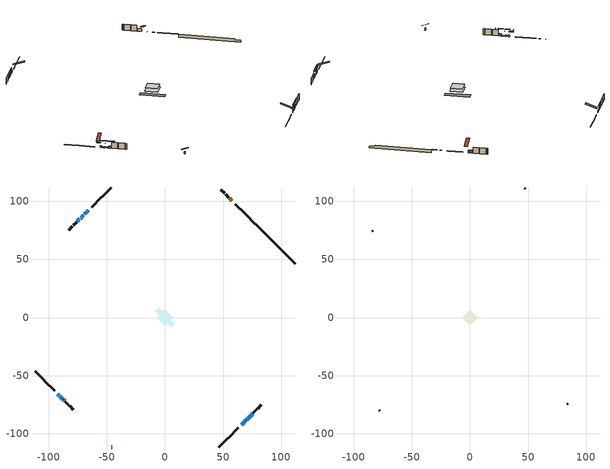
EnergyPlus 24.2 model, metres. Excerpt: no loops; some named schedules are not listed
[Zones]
conditioned space
 floor adiabatic (AdiabaticFloorConstruction): -7.29,0 0,7.29 7.29,0 0,-7.29 z3.15
 floor foundation (Slab1 construction): -8.45,5.35 -5.35,8.45 8.45,-5.35 5.35,-8.45 z-1.7
 wall outside (RimJoist1 construction): 46.34,-111.87 54.19,-104.01 / -111.87,-46.34 -104.01,-54.19 / -46.34,111.87 -54.19,104.01 / 77.42,80.79 69.56,88.65 z0.71:1.01
 wall outside (RimJoist2 construction): 54.85,-103.36 63.13,-95.08 / -103.36,-54.85 -95.08,-63.13 / -54.85,103.36 -63.13,95.08 / 68.91,89.3 60.63,97.58 z0.71:1.01
 wall outside (AdiabaticWallConstruction 1): 57.63,100.58 55.66,102.55 z0.71:2.74
 wall outside (AdiabaticWallConstruction): -66.12,92.09 -67.96,90.25 z0.71:1.75; -46.34,-111.87 -45.27,-111.87 z0.71:2.54; -68.61,89.59 -68.85,89.36 / -69.51,88.7 -69.69,88.52 z0.71:1.93; -70.35,87.86 -72.18,86.03 z0.71:2.35; -72.84,85.37 -73.52,84.69 z0.71:1.85; 66.12,-92.09 66.71,-91.5 z0.71:2.44; 67.36,-90.85 68.18,-90.03 / 72.58,-85.63 73.16,-85.04 / 73.82,-84.39 75.46,-82.75 z0.71:2.05; 68.84,-89.37 69.67,-88.54 z0.71:1.59; -92.09,-66.12 -91.26,-66.94 / -87.24,-70.97 -86.42,-71.79 z0.71:2.06; 70.32,-87.89 71.93,-86.28 / -90.61,-67.6 -89.35,-68.86 / -88.7,-69.51 -87.89,-70.31 z0.71:1.52; -74.18,84.03 -75.42,82.79 z0.71:1.77
 wall outside (Wall1 construction): 76.12,-82.09 79.06,-79.15 / -85.76,-72.45 -82.82,-75.39 / -76.08,82.13 -79.01,79.2 / 55,103.21 52.06,106.14 z0.71:5.59
 wall outside (Wall2 construction): 79.71,-78.5 82.99,-75.22 / -82.17,-76.04 -78.89,-79.32 / -79.67,78.54 -82.95,75.26 / 51.41,106.8 48.13,110.08 z0.71:5.59
 wall foundation (FoundationWall1 construction): 78.08,80.13,-1.7 78.08,80.13,0.71 108.49,49.72,0.71 108.49,49.72,-0.16 111.87,46.34,-0.16 111.87,46.34,-1.7
 window (WindowConstruction): -66.12,92.09 -67.96,90.25 z0.71:1.75
 window (WindowConstruction 11): -46.34,-111.87 -45.27,-111.87 z0.71:2.54
 window (WindowConstruction 12): -68.62,89.59 -68.85,89.36 z0.71:1.93
 window (WindowConstruction 13): -69.51,88.7 -69.69,88.52 z0.71:1.93
 window (WindowConstruction 5): -70.35,87.86 -72.18,86.03 z0.71:2.35
 window (WindowConstruction 6): -72.84,85.37 -73.52,84.69 z0.71:1.85
 window (WindowConstruction 7): 66.12,-92.09 66.7,-91.5 z0.71:2.44
 window (WindowConstruction 8): 67.36,-90.85 68.18,-90.03 z0.71:2.05
 window (WindowConstruction 9): 68.84,-89.37 69.66,-88.54 z0.71:1.58
 window (WindowConstruction 10): -92.09,-66.12 -91.27,-66.94 z0.71:2.05
 window (WindowConstruction 14): 70.32,-87.89 71.93,-86.28 z0.71:1.51
 window (WindowConstruction 15): -90.61,-67.6 -89.35,-68.86 z0.71:1.51
 window (WindowConstruction 16): -88.7,-69.51 -87.9,-70.31 z0.71:1.51
 window (WindowConstruction 1): -74.18,84.03 -75.42,82.79 z0.71:1.77
 window (WindowConstruction 2): 72.58,-85.63 73.16,-85.05 z0.71:2.05
 window (WindowConstruction 3): 73.82,-84.39 75.46,-82.75 z0.71:2.05
 window (WindowConstruction 4): -87.24,-70.97 -86.42,-71.79 z0.71:2.05
 door (Door): 57.63,100.58 55.66,102.55 z0.71:2.74
 ceiling adiabatic (AdiabaticFloorConstruction): 0,-7.29 7.29,0 0,7.29 -7.29,0 z3.15
attic - vented
 floor to conditioned space (Floor1 construction Reversed): -6.54,0 0,6.54 6.54,0 0,-6.54 z5.59
 wall outside (Wall3 construction): 83.65,-74.56 84.13,-74.08 / -78.23,-79.98 -77.76,-80.45 / -83.61,74.6 -84.08,74.13 / 47.47,110.74 47,111.21 z0.71:5.59
 roof outside (Roof1 construction): 65.47,-92.74,5.59 59.1,-86.37,8.59 57.42,-88.05,8.59 63.79,-94.42,5.59; -92.74,-65.47,5.59 -86.37,-59.1,8.59 -88.05,-57.42,8.59 -94.42,-63.79,5.59; -65.47,92.74,5.59 -59.1,86.37,8.59 -57.42,88.05,8.59 -63.79,94.42,5.59; 58.29,99.92,5.59 51.92,93.55,8.59 53.6,91.87,8.59 59.97,98.24,5.59
shading: -68.1,90.11 -65.98,92.23 -66.27,92.52 -68.39,90.4 z1.95; -42.64,-111.87 -48.97,-111.87 -48.97,-112.28 -42.64,-112.28 z5.17; -74.04,84.17 -68.49,89.72 -68.78,90.01 -74.33,84.46 z4.98; -75.38,82.83 -70.98,87.23 -71.27,87.52 -75.67,83.12 z4.48; 68.56,-89.64 64.26,-93.95 64.55,-94.24 68.86,-89.94 z5.07; 70.04,-88.17 65.5,-92.71 65.79,-93 70.33,-88.46 z4.68; 71.52,-86.68 66.98,-91.23 67.27,-91.52 71.82,-86.98 z4.22; -89.41,-68.8 -93.95,-64.26 -94.24,-64.55 -89.7,-69.1 z4.68; 75.5,-82.71 66.75,-91.46 67.04,-91.75 75.79,-83 z6.57; -85.78,-72.43 -94.18,-64.03 -94.47,-64.32 -86.07,-72.72 z6.57; -84.32,-73.88 -92.27,-65.94 -92.56,-66.23 -84.62,-74.18 z6.57; -75.56,82.65 -74.03,84.18 -74.32,84.47 -75.85,82.94 z1.97; 73.31,-84.9 72.44,-85.77 72.73,-86.06 73.6,-85.19 z2.25; 75.61,-82.6 73.68,-84.53 73.97,-84.82 75.9,-82.9 z2.26; -86.28,-71.93 -87.38,-70.83 -87.67,-71.12 -86.57,-72.22 z2.26
[Building]
Building 1: Terrain=Suburbs
[Site:Location]
Quebec Intl AP_QC: Latitude {deg}=46.8; Longitude {deg}=-71.38; Time Zone {hr}=-5; Elevation {m}=74; Keep Site Location Information=Yes
[Site:GroundTemperature:Shallow]
0.0108218, -2.24938, -2.43038, -1.3578, 2.94801, 7.23376, 10.9493, 13.303, 13.5029, 11.5886, 7.96783, 3.81355
[Site:WaterMainsTemperature]
Calculation Method=Schedule; Temperature Schedule=mains temperature schedule
[Material] Roughness=Rough; Thermal Absorptance=0.9
Name | Thickness {m} | Conductivity {W/m-K} | Density {kg/m3} | Specific Heat {J/kg-K} | Solar Absorptance | Visible Absorptance
asphalt or fiberglass shingles | 0.00635 | 0.162714 | 1121.4 | 1465.45 | 0.4 | 0.4
ceiling loosefill ins | 0.169333 | 0.0480833 | 16.02 | 1046.75 | 0.7 | 0.7
ceiling stud and cavity | 0.1397 | 0.130704 | 65.682 | 1177.47 | 0.7 | 0.7
concrete 4.0 in. | 0.1016 | 1.803125 | 2242.8 | 837.4 | 0.7 | 0.7
concrete 8.0 in. | 0.2032 | 1.803125 | 2242.8 | 837.4 | 0.7 | 0.7
door material | 0.04445 | 0.0451087 | 512.64 | 1214.23 | 0.7 | 0.7
exterior vertical ins | 0.0486707 | 0.029427 | 32.04 | 1214.23 | 0.7 | 0.7
floor covering | 0.0127 | 0.0433444 | 54.468 | 1339.84 | 0.6 | 0.6
floor rigid ins; wall rigid ins 1 | 0.512978 | 0.029427 | 32.04 | 1214.23 | 0.7 | 0.7
floor stud and cavity | 0.1397 | 1.75129 | 37.0049 | 1207.88 | 0.7 | 0.7
furniture material conditioned space 1 | 0.1524 | 0.115458 | 640.8 | 1214.23 | 0.6 | 0.6
gypsum board | 0.0127 | 0.160291 | 801 | 837.4 | 0.6 | 0.6
gypsum board 1 | 0.0127 | 0.160291 | 801 | 837.4 | 0.7 | 0.7
osb sheathing 0.5 in. | 0.0127 | 0.115458 | 512.64 | 1214.23 | 0.7 | 0.7
osb sheathing 0.75 in. | 0.01905 | 0.115458 | 512.64 | 1214.23 | 0.7 | 0.7
osb sheathing 2.0 in. | 0.0508 | 0.115458 | 512.64 | 1214.23 | 0.7 | 0.7
rim joist rigid ins; wall rigid ins | 0.051816 | 0.029427 | 32.04 | 1214.23 | 0.7 | 0.7
rim joist stud and cavity | 0.0508 | 0.0346513 | 125.044 | 1163.47 | 0.6 | 0.6
rim joist stud and cavity 1 | 0.0508 | 0.0344034 | 125.044 | 1163.47 | 0.6 | 0.6
wall stud and cavity | 0.1397 | 0.16529 | 139.0536 | 1170.24 | 0.7 | 0.7
wall stud and cavity 1 | 0.1397 | 0.162914 | 139.0536 | 1170.24 | 0.7 | 0.7
wall stud and cavity 2 | 0.0889 | 6.1454 | 50.32683 | 1063.81 | 0.6 | 0.6
wall stud and cavity 3 | 0.0889 | 0.380278 | 52.3479 | 1209.89 | 0.7 | 0.7
wall stud and cavity 4 | 0.0889 | 0.391764 | 83.0341 | 1211.67 | 0.7 | 0.7
wood siding | 0.0254 | 0.102417 | 544.68 | 1172.36 | 0.4 | 0.4
wood siding 1 | 0.00254 | 0.102417 | 544.68 | 1172.36 | 0.4 | 0.4
wood siding 2; wood siding 3; wood siding 4 | 0.0254 | 0.102417 | 544.68 | 1172.36 | 0.7 | 0.7
[WindowMaterial:SimpleGlazingSystem]
Name | U-Factor {W/m2-K} | Solar Heat Gain Coefficient
WindowMaterial | 2.96278 | 0.56
WindowMaterial 1 | 2.92814 | 0.61
WindowMaterial 10 | 3.128578 | 0.42
WindowMaterial 11 | 3.0082 | 0.52
WindowMaterial 12 | 2.97698 | 0.56
WindowMaterial 2 | 3.034891 | 0.46
WindowMaterial 3 | 2.93325 | 0.6
WindowMaterial 4 | 2.94518 | 0.59
WindowMaterial 5 | 2.95256 | 0.58
WindowMaterial 6 | 3.03376 | 0.47
WindowMaterial 7 | 2.95767 | 0.57
WindowMaterial 8 | 2.972433 | 0.62
WindowMaterial 9 | 2.99855 | 0.58
[Construction]
AdiabaticFloorConstruction: floor stud and cavity, floor rigid ins, osb sheathing 0.75 in., floor covering
AdiabaticWallConstruction: wood siding 3, wall rigid ins 1, wall stud and cavity 3, gypsum board
AdiabaticWallConstruction 1: wood siding 4, wall rigid ins 1, wall stud and cavity 3, gypsum board
Door: door material
Floor1 construction Reversed: gypsum board, ceiling stud and cavity, ceiling loosefill ins
FoundationWall1 construction: concrete 8.0 in., gypsum board 1
furniture construction conditioned space 1: furniture material conditioned space 1
PartitionWallConstruction: gypsum board, wall stud and cavity 4, gypsum board
RimJoist1 construction: wood siding 2, rim joist rigid ins, osb sheathing 2.0 in., rim joist stud and cavity
RimJoist2 construction: wood siding 2, rim joist rigid ins, osb sheathing 2.0 in., rim joist stud and cavity 1
Roof1 construction: asphalt or fiberglass shingles
Slab1 construction: concrete 4.0 in.
Wall1 construction: wood siding, wall rigid ins, osb sheathing 0.5 in., wall stud and cavity, gypsum board
Wall2 construction: wood siding, wall rigid ins, osb sheathing 0.5 in., wall stud and cavity 1, gypsum board
Wall3 construction: wood siding 1, wall stud and cavity 2
WindowConstruction: WindowMaterial
WindowConstruction 1: WindowMaterial 1
WindowConstruction 10; WindowConstruction 3; WindowConstruction 4; WindowConstruction 8: WindowMaterial 3
WindowConstruction 11: WindowMaterial 8
WindowConstruction 12: WindowMaterial 9
WindowConstruction 13: WindowMaterial 10
WindowConstruction 14; WindowConstruction 16: WindowMaterial 11
WindowConstruction 15: WindowMaterial 12
WindowConstruction 2: WindowMaterial 2
WindowConstruction 5: WindowMaterial 4
WindowConstruction 6: WindowMaterial 5
WindowConstruction 7: WindowMaterial 6
WindowConstruction 9: WindowMaterial 7
[Zone] Multiplier=1; Part of Total Floor Area=Yes
Name | Volume {m3}
attic - vented | 41.6895
conditioned space | 497.2
[Space]
Name | Zone | Volume {m3}
attic - vented 1 | attic - vented | 41.6895
conditioned space 1 | conditioned space | 497.2
[ZoneInfiltration:EffectiveLeakageArea]
infil attic - vented 1: Zone or Space=attic - vented 1; Schedule=Always On Discrete; Effective Air Leakage Area {cm2}=3158.03; Stack Coefficient=0.00054792; Wind Coefficient=1.58153e-05
[ZoneMixing]
whole house fan mix: Zone or Space=attic - vented; Schedule=Always On Continuous; Design Flow Rate Calculation Method=Flow/Zone; Design Flow Rate {m3/s}=0; Source Zone or Space=conditioned space
[SurfaceProperty:ExposedFoundationPerimeter]
Slab1: Exposed Perimeter Calculation Method=TotalExposedPerimeter; Total Exposed Perimeter {m}=47.794
[InternalMass] Zone or ZoneList=conditioned space; Space or SpaceList=conditioned space 1
Name | Construction | Surface Area {m2}
furniture mass conditioned space 1 | furniture construction conditioned space 1 | 76.7319
partition wall mass | PartitionWallConstruction | 191.83
[Lights]
interior lighting: Zone or ZoneList or Space or SpaceList=conditioned space 1; Schedule=interior lighting schedule; Design Level Calculation Method=LightingLevel; Lighting Level {W}=343.2; Return Air Fraction=0; Fraction Radiant=0.6; Fraction Visible=0.2; Fraction Replaceable=1
[People]
occupants: Zone or ZoneList or Space or SpaceList=conditioned space 1; Number of People Schedule=occupants schedule; Number of People Calculation Method=People; Number of People=3; Fraction Radiant=0.314171; Sensible Heat Fraction=0.56303; Activity Level Schedule=occupants activity schedule; Carbon Dioxide Generation Rate {m3/s-W}=0; Enable ASHRAE 55 Comfort Warnings=No; Mean Radiant Temperature Calculation Type=EnclosureAveraged
[ElectricEquipment] Zone or ZoneList or Space or SpaceList=conditioned space 1; Design Level Calculation Method=EquipmentLevel
Name | Schedule | Design Level {W} | Fraction Latent | Fraction Radiant | Fraction Lost
clothes dryer | clothes dryer schedule | 140.772 | 0.015 | 0.081 | 0.85
clothes washer | clothes washer schedule | 32.1985 | 0.03 | 0.162 | 0.7
cooking range | cooking range schedule | 215.147 | 0.08 | 0.432 | 0.2
dishwasher | dishwasher schedule | 66.8632 | 0.3 | 0.18 | 0.4
fridge | fridge schedule | 72.9452 | 0 | 0.6 | 0
mech vent bath fan 0 | mech vent bath fan 0 schedule | 50.2 | 0 | 0 | 1
mech vent bath fan 1 | mech vent bath fan 1 schedule | 50.2 | 0 | 0 | 1
mech vent house fan | mech vent house fan schedule | 19.9167 | 0 | 0 | 0.5
mech vent house fan cfis | mech vent house fan cfis schedule | 0 | 0 | 0 | 0
mech vent range fan 0 | mech vent range fan 0 schedule | 57 | 0 | 0 | 1
misc plug loads | misc plug loads schedule | 494.7 | 0.045 | 0.513 | 0.1
whole house fan | Always On Discrete | 0 | 0 | 0 | 1
[OtherEquipment] Zone or ZoneList or Space or SpaceList=conditioned space 1; Design Level Calculation Method=EquipmentLevel
Name | Fuel Type | Schedule | Design Level {W} | Fraction Latent | Fraction Radiant | Fraction Lost
clothes dryer 1 | Electricity | clothes dryer schedule | 0 | 0.015 | 0.081 | 0.85
cooking range 1 | Electricity | cooking range schedule | 0 | 0.08 | 0.432 | 0.2
general water use latent | None | general water use schedule | 62.594 | 1 | 0 | 0
general water use sensible | None | general water use schedule | -61.6891 | 0 | 0.6 | 0
mech vent house fan latent load | None | Always On Discrete | 0 | 1 | 0 | 0
mech vent house fan sensible load | None | Always On Discrete | 0 | 0 | 0 | 0
water heater energy adjustment1 | Electricity | Always On Discrete | 0.01 | 0 | 0 | 1
[ZoneInfiltration:DesignFlowRate] Zone or ZoneList or Space or SpaceList=conditioned space 1; Schedule=Always On Discrete; Design Flow Rate Calculation Method=Flow/Zone; Design Flow Rate {m3/s}=0
infil flow; natural vent flow; whole house fan flow
[Foundation:Kiva]
Foundation Kiva 1: Initial Indoor Air Temperature {C}=18; Wall Height Above Grade {m}=0.710001; Wall Depth Below Slab {m}=0.2032; Custom Block Material Name 1=exterior vertical ins; Custom Block Depth 1 {m}=2.40999; Custom Block X Position 1 {m}=0.2159; Custom Block Z Position 1 {m}=0
[Foundation:Kiva:Settings]
Soil Conductivity {W/m-K}=0.849921; Soil Density {kg/m3}=1842.3; Soil Specific Heat {J/kg-K}=418.7; Ground Solar Absorptivity=0.9; Ground Thermal Absorptivity=0.9; Ground Surface Roughness {m}=0.03; Far-Field Width {m}=40; Deep-Ground Boundary Condition=ZeroFlux; Deep-Ground Depth {m}=40; Minimum Cell Dimension {m}=0.2; Maximum Cell Growth Coefficient=3; Simulation Timestep=Timestep
[Exterior:Lights]
exterior lighting: Schedule=exterior lighting schedule; Design Level {W}=75.6
[Schedule:Constant]
Name | Hourly Value
Always On Continuous; mech vent house fan schedule; mech vent house fan cfis schedule; Always On Discrete | 1
occupants activity schedule | 117.228
fridge schedule | 0
[Schedule:Week:Daily]
interior lighting schedule Week Rule - Jan1-Jan27: interior lighting schedule day, interior lighting schedule day, interior lighting schedule day, interior lighting schedule day, interior lighting schedule day, interior lighting schedule day, interior lighting schedule day, interior lighting schedule default day, interior lighting schedule default day, interior lighting schedule default day, interior lighting schedule default day, interior lighting schedule default day
interior lighting schedule Week Rule - Jan28-Feb3: interior lighting schedule day, interior lighting schedule day, interior lighting schedule day, interior lighting schedule day, interior lighting schedule day 1, interior lighting schedule day 1, interior lighting schedule day 1, interior lighting schedule default day, interior lighting schedule default day, interior lighting schedule default day, interior lighting schedule default day, interior lighting schedule default day
interior lighting schedule Week Rule - Feb4-Feb24: interior lighting schedule day 1, interior lighting schedule day 1, interior lighting schedule day 1, interior lighting schedule day 1, interior lighting schedule day 1, interior lighting schedule day 1, interior lighting schedule day 1, interior lighting schedule default day, interior lighting schedule default day, interior lighting schedule default day, interior lighting schedule default day, interior lighting schedule default day
interior lighting schedule Week Rule - Feb25-Mar3: interior lighting schedule day 1, interior lighting schedule day 1, interior lighting schedule day 1, interior lighting schedule day 1, interior lighting schedule day 2, interior lighting schedule day 2, interior lighting schedule day 2, interior lighting schedule default day, interior lighting schedule default day, interior lighting schedule default day, interior lighting schedule default day, interior lighting schedule default day
interior lighting schedule Week Rule - Mar4-Mar31: interior lighting schedule day 2, interior lighting schedule day 2, interior lighting schedule day 2, interior lighting schedule day 2, interior lighting schedule day 2, interior lighting schedule day 2, interior lighting schedule day 2, interior lighting schedule default day, interior lighting schedule default day, interior lighting schedule default day, interior lighting schedule default day, interior lighting schedule default day
interior lighting schedule Week Rule - Apr1-Apr28: interior lighting schedule day 3, interior lighting schedule day 3, interior lighting schedule day 3, interior lighting schedule day 3, interior lighting schedule day 3, interior lighting schedule day 3, interior lighting schedule day 3, interior lighting schedule default day, interior lighting schedule default day, interior lighting schedule default day, interior lighting schedule default day, interior lighting schedule default day
interior lighting schedule Week Rule - Apr29-May5: interior lighting schedule day 3, interior lighting schedule day 3, interior lighting schedule day 4, interior lighting schedule day 4, interior lighting schedule day 4, interior lighting schedule day 4, interior lighting schedule day 4, interior lighting schedule default day, interior lighting schedule default day, interior lighting schedule default day, interior lighting schedule default day, interior lighting schedule default day
interior lighting schedule Week Rule - May6-May26: interior lighting schedule day 4, interior lighting schedule day 4, interior lighting schedule day 4, interior lighting schedule day 4, interior lighting schedule day 4, interior lighting schedule day 4, interior lighting schedule day 4, interior lighting schedule default day, interior lighting schedule default day, interior lighting schedule default day, interior lighting schedule default day, interior lighting schedule default day
interior lighting schedule Week Rule - May27-Jun2: interior lighting schedule day 4, interior lighting schedule day 4, interior lighting schedule day 4, interior lighting schedule day 4, interior lighting schedule day 4, interior lighting schedule day 5, interior lighting schedule day 5, interior lighting schedule default day, interior lighting schedule default day, interior lighting schedule default day, interior lighting schedule default day, interior lighting schedule default day
interior lighting schedule Week Rule - Jun3-Jun30: interior lighting schedule day 5, interior lighting schedule day 5, interior lighting schedule day 5, interior lighting schedule day 5, interior lighting schedule day 5, interior lighting schedule day 5, interior lighting schedule day 5, interior lighting schedule default day, interior lighting schedule default day, interior lighting schedule default day, interior lighting schedule default day, interior lighting schedule default day
interior lighting schedule Week Rule - Jul1-Jul28: interior lighting schedule day 6, interior lighting schedule day 6, interior lighting schedule day 6, interior lighting schedule day 6, interior lighting schedule day 6, interior lighting schedule day 6, interior lighting schedule day 6, interior lighting schedule default day, interior lighting schedule default day, interior lighting schedule default day, interior lighting schedule default day, interior lighting schedule default day
interior lighting schedule Week Rule - Jul29-Aug4: interior lighting schedule day 6, interior lighting schedule day 6, interior lighting schedule day 6, interior lighting schedule day 7, interior lighting schedule day 7, interior lighting schedule day 7, interior lighting schedule day 7, interior lighting schedule default day, interior lighting schedule default day, interior lighting schedule default day, interior lighting schedule default day, interior lighting schedule default day
interior lighting schedule Week Rule - Aug5-Aug25: interior lighting schedule day 7, interior lighting schedule day 7, interior lighting schedule day 7, interior lighting schedule day 7, interior lighting schedule day 7, interior lighting schedule day 7, interior lighting schedule day 7, interior lighting schedule default day, interior lighting schedule default day, interior lighting schedule default day, interior lighting schedule default day, interior lighting schedule default day
interior lighting schedule Week Rule - Aug26-Sep1: interior lighting schedule day 7, interior lighting schedule day 7, interior lighting schedule day 7, interior lighting schedule day 7, interior lighting schedule day 7, interior lighting schedule day 7, interior lighting schedule day 8, interior lighting schedule default day, interior lighting schedule default day, interior lighting schedule default day, interior lighting schedule default day, interior lighting schedule default day
interior lighting schedule Week Rule - Sep2-Sep29: interior lighting schedule day 8, interior lighting schedule day 8, interior lighting schedule day 8, interior lighting schedule day 8, interior lighting schedule day 8, interior lighting schedule day 8, interior lighting schedule day 8, interior lighting schedule default day, interior lighting schedule default day, interior lighting schedule default day, interior lighting schedule default day, interior lighting schedule default day
interior lighting schedule Week Rule - Sep30-Oct6: interior lighting schedule day 8, interior lighting schedule day 9, interior lighting schedule day 9, interior lighting schedule day 9, interior lighting schedule day 9, interior lighting schedule day 9, interior lighting schedule day 9, interior lighting schedule default day, interior lighting schedule default day, interior lighting schedule default day, interior lighting schedule default day, interior lighting schedule default day
interior lighting schedule Week Rule - Oct7-Oct27: interior lighting schedule day 9, interior lighting schedule day 9, interior lighting schedule day 9, interior lighting schedule day 9, interior lighting schedule day 9, interior lighting schedule day 9, interior lighting schedule day 9, interior lighting schedule default day, interior lighting schedule default day, interior lighting schedule default day, interior lighting schedule default day, interior lighting schedule default day
interior lighting schedule Week Rule - Oct28-Nov3: interior lighting schedule day 9, interior lighting schedule day 9, interior lighting schedule day 9, interior lighting schedule day 9, interior lighting schedule day 10, interior lighting schedule day 10, interior lighting schedule day 10, interior lighting schedule default day, interior lighting schedule default day, interior lighting schedule default day, interior lighting schedule default day, interior lighting schedule default day
interior lighting schedule Week Rule - Nov4-Nov24: interior lighting schedule day 10, interior lighting schedule day 10, interior lighting schedule day 10, interior lighting schedule day 10, interior lighting schedule day 10, interior lighting schedule day 10, interior lighting schedule day 10, interior lighting schedule default day, interior lighting schedule default day, interior lighting schedule default day, interior lighting schedule default day, interior lighting schedule default day
interior lighting schedule Week Rule - Nov25-Dec1: interior lighting schedule day 10, interior lighting schedule day 10, interior lighting schedule day 10, interior lighting schedule day 10, interior lighting schedule day 10, interior lighting schedule day 10, interior lighting schedule day 11, interior lighting schedule default day, interior lighting schedule default day, interior lighting schedule default day, interior lighting schedule default day, interior lighting schedule default day
interior lighting schedule Week Rule - Dec2-Dec31: interior lighting schedule day 11, interior lighting schedule day 11, interior lighting schedule day 11, interior lighting schedule day 11, interior lighting schedule day 11, interior lighting schedule day 11, interior lighting schedule day 11, interior lighting schedule default day, interior lighting schedule default day, interior lighting schedule default day, interior lighting schedule default day, interior lighting schedule default day
occupants schedule Week Rule - Jan1-Dec31: occupants schedule day, occupants schedule day, occupants schedule day, occupants schedule day, occupants schedule day, occupants schedule day, occupants schedule day, occupants schedule default day, occupants schedule default day, occupants schedule default day, occupants schedule default day, occupants schedule default day
clothes dryer schedule Week Rule - Jan1-Dec31: clothes dryer schedule day, clothes dryer schedule day, clothes dryer schedule day, clothes dryer schedule day, clothes dryer schedule day, clothes dryer schedule day, clothes dryer schedule day, clothes dryer schedule default day, clothes dryer schedule default day, clothes dryer schedule default day, clothes dryer schedule default day, clothes dryer schedule default day
clothes washer schedule Week Rule - Jan1-Dec31: clothes washer schedule day, clothes washer schedule day, clothes washer schedule day, clothes washer schedule day, clothes washer schedule day, clothes washer schedule day, clothes washer schedule day, clothes washer schedule default day, clothes washer schedule default day, clothes washer schedule default day, clothes washer schedule default day, clothes washer schedule default day
cooking range schedule Week Rule - Jan1-Dec31: cooking range schedule day, cooking range schedule day, cooking range schedule day, cooking range schedule day, cooking range schedule day, cooking range schedule day, cooking range schedule day, cooking range schedule default day, cooking range schedule default day, cooking range schedule default day, cooking range schedule default day, cooking range schedule default day
dishwasher schedule Week Rule - Jan1-Dec31: dishwasher schedule day, dishwasher schedule day, dishwasher schedule day, dishwasher schedule day, dishwasher schedule day, dishwasher schedule day, dishwasher schedule day, dishwasher schedule default day, dishwasher schedule default day, dishwasher schedule default day, dishwasher schedule default day, dishwasher schedule default day
mech vent bath fan 0 schedule Week Rule - Jan1-Dec31: mech vent bath fan 0 schedule day, mech vent bath fan 0 schedule day, mech vent bath fan 0 schedule day, mech vent bath fan 0 schedule day, mech vent bath fan 0 schedule day, mech vent bath fan 0 schedule day, mech vent bath fan 0 schedule day, mech vent bath fan 0 schedule default day, mech vent bath fan 0 schedule default day, mech vent bath fan 0 schedule default day, mech vent bath fan 0 schedule default day, mech vent bath fan 0 schedule default day
mech vent bath fan 1 schedule Week Rule - Jan1-Dec31: mech vent bath fan 1 schedule day, mech vent bath fan 1 schedule day, mech vent bath fan 1 schedule day, mech vent bath fan 1 schedule day, mech vent bath fan 1 schedule day, mech vent bath fan 1 schedule day, mech vent bath fan 1 schedule day, mech vent bath fan 1 schedule default day, mech vent bath fan 1 schedule default day, mech vent bath fan 1 schedule default day, mech vent bath fan 1 schedule default day, mech vent bath fan 1 schedule default day
mech vent range fan 0 schedule Week Rule - Jan1-Dec31: mech vent range fan 0 schedule day, mech vent range fan 0 schedule day, mech vent range fan 0 schedule day, mech vent range fan 0 schedule day, mech vent range fan 0 schedule day, mech vent range fan 0 schedule day, mech vent range fan 0 schedule day, mech vent range fan 0 schedule default day, mech vent range fan 0 schedule default day, mech vent range fan 0 schedule default day, mech vent range fan 0 schedule default day, mech vent range fan 0 schedule default day
misc plug loads schedule Week Rule - Jan1-Dec31: misc plug loads schedule day, misc plug loads schedule day, misc plug loads schedule day, misc plug loads schedule day, misc plug loads schedule day, misc plug loads schedule day, misc plug loads schedule day, misc plug loads schedule default day, misc plug loads schedule default day, misc plug loads schedule default day, misc plug loads schedule default day, misc plug loads schedule default day
general water use schedule Week Rule - Jan1-Dec31: general water use schedule day, general water use schedule day, general water use schedule day, general water use schedule day, general water use schedule day, general water use schedule day, general water use schedule day, general water use schedule default day, general water use schedule default day, general water use schedule default day, general water use schedule default day, general water use schedule default day
exterior lighting schedule Week Rule - Jan1-Jan27: exterior lighting schedule day, exterior lighting schedule day, exterior lighting schedule day, exterior lighting schedule day, exterior lighting schedule day, exterior lighting schedule day, exterior lighting schedule day, exterior lighting schedule default day, exterior lighting schedule default day, exterior lighting schedule default day, exterior lighting schedule default day, exterior lighting schedule default day
exterior lighting schedule Week Rule - Jan28-Feb3: exterior lighting schedule day, exterior lighting schedule day, exterior lighting schedule day, exterior lighting schedule day, exterior lighting schedule day 1, exterior lighting schedule day 1, exterior lighting schedule day 1, exterior lighting schedule default day, exterior lighting schedule default day, exterior lighting schedule default day, exterior lighting schedule default day, exterior lighting schedule default day
exterior lighting schedule Week Rule - Feb4-Feb24: exterior lighting schedule day 1, exterior lighting schedule day 1, exterior lighting schedule day 1, exterior lighting schedule day 1, exterior lighting schedule day 1, exterior lighting schedule day 1, exterior lighting schedule day 1, exterior lighting schedule default day, exterior lighting schedule default day, exterior lighting schedule default day, exterior lighting schedule default day, exterior lighting schedule default day
exterior lighting schedule Week Rule - Feb25-Mar3: exterior lighting schedule day 1, exterior lighting schedule day 1, exterior lighting schedule day 1, exterior lighting schedule day 1, exterior lighting schedule day 2, exterior lighting schedule day 2, exterior lighting schedule day 2, exterior lighting schedule default day, exterior lighting schedule default day, exterior lighting schedule default day, exterior lighting schedule default day, exterior lighting schedule default day
exterior lighting schedule Week Rule - Mar4-Mar31: exterior lighting schedule day 2, exterior lighting schedule day 2, exterior lighting schedule day 2, exterior lighting schedule day 2, exterior lighting schedule day 2, exterior lighting schedule day 2, exterior lighting schedule day 2, exterior lighting schedule default day, exterior lighting schedule default day, exterior lighting schedule default day, exterior lighting schedule default day, exterior lighting schedule default day
exterior lighting schedule Week Rule - Apr1-Apr28: exterior lighting schedule day 3, exterior lighting schedule day 3, exterior lighting schedule day 3, exterior lighting schedule day 3, exterior lighting schedule day 3, exterior lighting schedule day 3, exterior lighting schedule day 3, exterior lighting schedule default day, exterior lighting schedule default day, exterior lighting schedule default day, exterior lighting schedule default day, exterior lighting schedule default day
exterior lighting schedule Week Rule - Apr29-May5: exterior lighting schedule day 3, exterior lighting schedule day 3, exterior lighting schedule day 4, exterior lighting schedule day 4, exterior lighting schedule day 4, exterior lighting schedule day 4, exterior lighting schedule day 4, exterior lighting schedule default day, exterior lighting schedule default day, exterior lighting schedule default day, exterior lighting schedule default day, exterior lighting schedule default day
exterior lighting schedule Week Rule - May6-May26: exterior lighting schedule day 4, exterior lighting schedule day 4, exterior lighting schedule day 4, exterior lighting schedule day 4, exterior lighting schedule day 4, exterior lighting schedule day 4, exterior lighting schedule day 4, exterior lighting schedule default day, exterior lighting schedule default day, exterior lighting schedule default day, exterior lighting schedule default day, exterior lighting schedule default day
exterior lighting schedule Week Rule - May27-Jun2: exterior lighting schedule day 4, exterior lighting schedule day 4, exterior lighting schedule day 4, exterior lighting schedule day 4, exterior lighting schedule day 4, exterior lighting schedule day 5, exterior lighting schedule day 5, exterior lighting schedule default day, exterior lighting schedule default day, exterior lighting schedule default day, exterior lighting schedule default day, exterior lighting schedule default day
exterior lighting schedule Week Rule - Jun3-Jun30: exterior lighting schedule day 5, exterior lighting schedule day 5, exterior lighting schedule day 5, exterior lighting schedule day 5, exterior lighting schedule day 5, exterior lighting schedule day 5, exterior lighting schedule day 5, exterior lighting schedule default day, exterior lighting schedule default day, exterior lighting schedule default day, exterior lighting schedule default day, exterior lighting schedule default day
exterior lighting schedule Week Rule - Jul1-Jul28: exterior lighting schedule day 6, exterior lighting schedule day 6, exterior lighting schedule day 6, exterior lighting schedule day 6, exterior lighting schedule day 6, exterior lighting schedule day 6, exterior lighting schedule day 6, exterior lighting schedule default day, exterior lighting schedule default day, exterior lighting schedule default day, exterior lighting schedule default day, exterior lighting schedule default day
exterior lighting schedule Week Rule - Jul29-Aug4: exterior lighting schedule day 6, exterior lighting schedule day 6, exterior lighting schedule day 6, exterior lighting schedule day 7, exterior lighting schedule day 7, exterior lighting schedule day 7, exterior lighting schedule day 7, exterior lighting schedule default day, exterior lighting schedule default day, exterior lighting schedule default day, exterior lighting schedule default day, exterior lighting schedule default day
exterior lighting schedule Week Rule - Aug5-Aug25: exterior lighting schedule day 7, exterior lighting schedule day 7, exterior lighting schedule day 7, exterior lighting schedule day 7, exterior lighting schedule day 7, exterior lighting schedule day 7, exterior lighting schedule day 7, exterior lighting schedule default day, exterior lighting schedule default day, exterior lighting schedule default day, exterior lighting schedule default day, exterior lighting schedule default day
[Schedule:Year]
interior lighting schedule: interior lighting schedule Week Rule - Jan1-Jan27, 1, 1, 1, 27, interior lighting schedule Week Rule - Jan28-Feb3, 1, 28, 2, 3, interior lighting schedule Week Rule - Feb4-Feb24, 2, 4, 2, 24, interior lighting schedule Week Rule - Feb25-Mar3, 2, 25, 3, 3, interior lighting schedule Week Rule - Mar4-Mar31, 3, 4, 3, 31, interior lighting schedule Week Rule - Apr1-Apr28, 4, 1, 4, 28, interior lighting schedule Week Rule - Apr29-May5, 4, 29, 5, 5, interior lighting schedule Week Rule - May6-May26, 5, 6, 5, 26, interior lighting schedule Week Rule - May27-Jun2, 5, 27, 6, 2, interior lighting schedule Week Rule - Jun3-Jun30, 6, 3, 6, 30, interior lighting schedule Week Rule - Jul1-Jul28, 7, 1, 7, 28, interior lighting schedule Week Rule - Jul29-Aug4, 7, 29, 8, 4, interior lighting schedule Week Rule - Aug5-Aug25, 8, 5, 8, 25, interior lighting schedule Week Rule - Aug26-Sep1, 8, 26, 9, 1, interior lighting schedule Week Rule - Sep2-Sep29, 9, 2, 9, 29, interior lighting schedule Week Rule - Sep30-Oct6, 9, 30, 10, 6, interior lighting schedule Week Rule - Oct7-Oct27, 10, 7, 10, 27, interior lighting schedule Week Rule - Oct28-Nov3, 10, 28, 11, 3, interior lighting schedule Week Rule - Nov4-Nov24, 11, 4, 11, 24, interior lighting schedule Week Rule - Nov25-Dec1, 11, 25, 12, 1, interior lighting schedule Week Rule - Dec2-Dec31, 12, 2, 12, 31
occupants schedule: occupants schedule Week Rule - Jan1-Dec31, 1, 1, 12, 31
clothes dryer schedule: clothes dryer schedule Week Rule - Jan1-Dec31, 1, 1, 12, 31
clothes washer schedule: clothes washer schedule Week Rule - Jan1-Dec31, 1, 1, 12, 31
cooking range schedule: cooking range schedule Week Rule - Jan1-Dec31, 1, 1, 12, 31
dishwasher schedule: dishwasher schedule Week Rule - Jan1-Dec31, 1, 1, 12, 31
mech vent bath fan 0 schedule: mech vent bath fan 0 schedule Week Rule - Jan1-Dec31, 1, 1, 12, 31
mech vent bath fan 1 schedule: mech vent bath fan 1 schedule Week Rule - Jan1-Dec31, 1, 1, 12, 31
mech vent range fan 0 schedule: mech vent range fan 0 schedule Week Rule - Jan1-Dec31, 1, 1, 12, 31
misc plug loads schedule: misc plug loads schedule Week Rule - Jan1-Dec31, 1, 1, 12, 31
general water use schedule: general water use schedule Week Rule - Jan1-Dec31, 1, 1, 12, 31
exterior lighting schedule: exterior lighting schedule Week Rule - Jan1-Jan27, 1, 1, 1, 27, exterior lighting schedule Week Rule - Jan28-Feb3, 1, 28, 2, 3, exterior lighting schedule Week Rule - Feb4-Feb24, 2, 4, 2, 24, exterior lighting schedule Week Rule - Feb25-Mar3, 2, 25, 3, 3, exterior lighting schedule Week Rule - Mar4-Mar31, 3, 4, 3, 31, exterior lighting schedule Week Rule - Apr1-Apr28, 4, 1, 4, 28, exterior lighting schedule Week Rule - Apr29-May5, 4, 29, 5, 5, exterior lighting schedule Week Rule - May6-May26, 5, 6, 5, 26, exterior lighting schedule Week Rule - May27-Jun2, 5, 27, 6, 2, exterior lighting schedule Week Rule - Jun3-Jun30, 6, 3, 6, 30, exterior lighting schedule Week Rule - Jul1-Jul28, 7, 1, 7, 28, exterior lighting schedule Week Rule - Jul29-Aug4, 7, 29, 8, 4, exterior lighting schedule Week Rule - Aug5-Aug25, 8, 5, 8, 25, exterior lighting schedule Week Rule - Aug26-Sep1, 8, 26, 9, 1, exterior lighting schedule Week Rule - Sep2-Sep29, 9, 2, 9, 29, exterior lighting schedule Week Rule - Sep30-Oct6, 9, 30, 10, 6, exterior lighting schedule Week Rule - Oct7-Oct27, 10, 7, 10, 27, exterior lighting schedule Week Rule - Oct28-Nov3, 10, 28, 11, 3, exterior lighting schedule Week Rule - Nov4-Nov24, 11, 4, 11, 24, exterior lighting schedule Week Rule - Nov25-Dec1, 11, 25, 12, 1, exterior lighting schedule Week Rule - Dec2-Dec31, 12, 2, 12, 31
[Schedule:Compact]
mains temperature schedule: Through: 01/01, For: AllDays, Until: 24:00, 5.175, Through: 01/02, For: AllDays, Until: 24:00, 5.10167, Through: 01/03, For: AllDays, Until: 24:00, 5.02889, Through: 01/04, For: AllDays, Until: 24:00, 4.95778, Through: 01/05, For: AllDays, Until: 24:00, 4.88778, Through: 01/06, For: AllDays, Until: 24:00, 4.81833, Through: 01/07, For: AllDays, Until: 24:00, 4.75056, Through: 01/08, For: AllDays, Until: 24:00, 4.68389, Through: 01/09, For: AllDays, Until: 24:00, 4.61833, Through: 01/10, For: AllDays, Until: 24:00, 4.55389, Through: 01/11, For: AllDays, Until: 24:00, 4.49056, Through: 01/12, For: AllDays, Until: 24:00, 4.42889, Through: 01/13, For: AllDays, Until: 24:00, 4.36778, Through: 01/14, For: AllDays, Until: 24:00, 4.30889, Through: 01/15, For: AllDays, Until: 24:00, 4.25056, Through: 01/16, For: AllDays, Until: 24:00, 4.19389, Through: 01/17, For: AllDays, Until: 24:00, 4.13833, Through: 01/18, For: AllDays, Until: 24:00, 4.08444, Through: 01/19, For: AllDays, Until: 24:00, 4.03167, Through: 01/20, For: AllDays, Until: 24:00, 3.98056, Through: 01/21, For: AllDays, Until: 24:00, 3.93056, Through: 01/22, For: AllDays, Until: 24:00, 3.88222, Through: 01/23, For: AllDays, Until: 24:00, 3.835, Through: 01/24, For: AllDays, Until: 24:00, 3.78944, Through: 01/25, For: AllDays, Until: 24:00, 3.74556, Through: 01/26, For: AllDays, Until: 24:00, 3.70278, Through: 01/27, For: AllDays, Until: 24:00, 3.66167, Through: 01/28, For: AllDays, Until: 24:00, 3.62167, Through: 01/29, For: AllDays, Until: 24:00, 3.58389, Through: 01/30, For: AllDays, Until: 24:00, 3.54722, Through: 01/31, For: AllDays, Until: 24:00, 3.51167, Through: 02/01, For: AllDays, Until: 24:00, 3.47833, Through: 02/02, For: AllDays, Until: 24:00, 3.44611, Through: 02/03, For: AllDays, Until: 24:00, 3.41556, Through: 02/04, For: AllDays, Until: 24:00, 3.38667, Through: 02/05, For: AllDays, Until: 24:00, 3.35944, Through: 02/06, For: AllDays, Until: 24:00, 3.33389, Through: 02/07, For: AllDays, Until: 24:00, 3.30944, Through: 02/08, For: AllDays, Until: 24:00, 3.28667, Through: 02/09, For: AllDays, Until: 24:00, 3.26611, Through: 02/10, For: AllDays, Until: 24:00, 3.24667, Through: 02/11, For: AllDays, Until: 24:00, 3.22889, Through: 02/12, For: AllDays, Until: 24:00, 3.21278, Through: 02/13, For: AllDays, Until: 24:00, 3.19833, Through: 02/14, For: AllDays, Until: 24:00, 3.18556, Through: 02/15, For: AllDays, Until: 24:00, 3.17389, Through: 02/16, For: AllDays, Until: 24:00, 3.16444, Through: 02/17, For: AllDays, Until: 24:00, 3.15667, Through: 02/18, For: AllDays, Until: 24:00, 3.15056, Through: 02/19, For: AllDays, Until: 24:00, 3.14556, Through: 02/20, For: AllDays, Until: 24:00, 3.14278, Through: 02/21, For: AllDays, Until: 24:00, 3.14111, Through: 02/22, For: AllDays, Until: 24:00, 3.14167, Through: 02/23, For: AllDays, Until: 24:00, 3.14333, Through: 02/24, For: AllDays, Until: 24:00, 3.14722, Through: 02/25, For: AllDays, Until: 24:00, 3.15222, Through: 02/26, For: AllDays, Until: 24:00, 3.15944, Through: 02/27, For: AllDays, Until: 24:00, 3.16778, Through: 02/28, For: AllDays, Until: 24:00, 3.17778, Through: 03/01, For: AllDays, Until: 24:00, 3.18944, Through: 03/02, For: AllDays, Until: 24:00, 3.20333, Through: 03/03, For: AllDays, Until: 24:00, 3.21833, Through: 03/04, For: AllDays, Until: 24:00, 3.235, Through: 03/05, For: AllDays, Until: 24:00, 3.25333, Through: 03/06, For: AllDays, Until: 24:00, 3.27333, Through: 03/07, For: AllDays, Until: 24:00, 3.29444, Through: 03/08, For: AllDays, Until: 24:00, 3.31778, Through: 03/09, For: AllDays, Until: 24:00, 3.34222, Through: 03/10, For: AllDays, Until: 24:00, 3.36889, Through: 03/11, For: AllDays, Until: 24:00, 3.39667, Through: 03/12, For: AllDays, Until: 24:00, 3.42611, Through: 03/13, For: AllDays, Until: 24:00, 3.45722, Through: 03/14, For: AllDays, Until: 24:00, 3.49, Through: 03/15, For: AllDays, Until: 24:00, 3.52389, Through: 03/16, For: AllDays, Until: 24:00, 3.55944, Through: 03/17, For: AllDays, Until: 24:00, 3.59667, Through: 03/18, For: AllDays, Until: 24:00, 3.63556, Through: 03/19, For: AllDays, Until: 24:00, 3.67556, Through: 03/20, For: AllDays, Until: 24:00, 3.71722, Through: 03/21, For: AllDays, Until: 24:00, 3.76056, Through: 03/22, For: AllDays, Until: 24:00, 3.80556, Through: 03/23, For: AllDays, Until: 24:00, 3.85111, Through: 03/24, For: AllDays, Until: 24:00, 3.89889, Through: 03/25, For: AllDays, Until: 24:00, 3.94778, Through: 03/26, For: AllDays, Until: 24:00, 3.99833, Through: 03/27, For: AllDays, Until: 24:00, 4.05, Through: 03/28, For: AllDays, Until: 24:00, 4.10333, Through: 03/29, For: AllDays, Until: 24:00, 4.15778, Through: 03/30, For: AllDays, Until: 24:00, 4.21333, Through: 03/31, For: AllDays, Until: 24:00, 4.27056, Through: 04/01, For: AllDays, Until: 24:00, 4.32944, Through: 04/02, For: AllDays, Until: 24:00, 4.38889, Through: 04/03, For: AllDays, Until: 24:00, 4.45, Through: 04/04, For: AllDays, Until: 24:00, 4.51222, Through: 04/05, For: AllDays, Until: 24:00, 4.57611, Through: 04/06, For: AllDays, Until: 24:00, 4.64056, Through: 04/07, For: AllDays, Until: 24:00, 4.70667, Through: 04/08, For: AllDays, Until: 24:00, 4.77389, Through: 04/09, For: AllDays, Until: 24:00, 4.84222, Through: 04/10, For: AllDays, Until: 24:00, 4.91167, Through: 04/11, For: AllDays, Until: 24:00, 4.98278, Through: 04/12, For: AllDays, Until: 24:00, 5.05444, Through: 04/13, For: AllDays, Until: 24:00, 5.12722, Through: 04/14, For: AllDays, Until: 24:00, 5.20111, Through: 04/15, For: AllDays, Until: 24:00, 5.27611, Through: 04/16, For: AllDays, Until: 24:00, 5.35167, Through: 04/17, For: AllDays, Until: 24:00, 5.42889, Through: 04/18, For: AllDays, Until: 24:00, 5.50667, Through: 04/19, For: AllDays, Until: 24:00, 5.58556, Through: 04/20, For: AllDays, Until: 24:00, 5.665, Through: 04/21, For: AllDays, Until: 24:00, 5.74611, Through: 04/22, For: AllDays, Until: 24:00, 5.82722, Through: 04/23, For: AllDays, Until: 24:00, 5.91, Through: 04/24, For: AllDays, Until: 24:00, 5.99278, Through: 04/25, For: AllDays, Until: 24:00, 6.07722, Through: 04/26, For: AllDays, Until: 24:00, 6.16167, Through: 04/27, For: AllDays, Until: 24:00, 6.24722, Through: 04/28, For: AllDays, Until: 24:00, 6.33389, Through: 04/29, For: AllDays, Until: 24:00, 6.42056, Through: 04/30, For: AllDays, Until: 24:00, 6.50833, Through: 05/01, For: AllDays, Until: 24:00, 6.59667, Through: 05/02, For: AllDays, Until: 24:00, 6.68556, Through: 05/03, For: AllDays, Until: 24:00, 6.775, Through: 05/04, For: AllDays, Until: 24:00, 6.86556, Through: 05/05, For: AllDays, Until: 24:00, 6.95611, Through: 05/06, For: AllDays, Until: 24:00, 7.04722, Through: 05/07, For: AllDays, Until: 24:00, 7.13889, Through: 05/08, For: AllDays, Until: 24:00, 7.23111, Through: 05/09, For: AllDays, Until: 24:00, 7.32333, Through: 05/10, For: AllDays, Until: 24:00, 7.41667, Through: 05/11, For: AllDays, Until: 24:00, 7.51, Through: 05/12, For: AllDays, Until: 24:00, 7.60389, Through: 05/13, For: AllDays, Until: 24:00, 7.69778, Through: 05/14, For: AllDays, Until: 24:00, 7.79222, Through: 05/15, For: AllDays, Until: 24:00, 7.88667, Through: 05/16, For: AllDays, Until: 24:00, 7.98167, Through: 05/17, For: AllDays, Until: 24:00, 8.07667, Through: 05/18, For: AllDays, Until: 24:00, 8.17167, Through: 05/19, For: AllDays, Until: 24:00, 8.26722, Through: 05/20, For: AllDays, Until: 24:00, 8.36278, Through: 05/21, For: AllDays, Until: 24:00, 8.45833, Through: 05/22, For: AllDays, Until: 24:00, 8.55444, Through: 05/23, For: AllDays, Until: 24:00, 8.65, Through: 05/24, For: AllDays, Until: 24:00, 8.74611, Through: 05/25, For: AllDays, Until: 24:00, 8.84167, Through: 05/26, For: AllDays, Until: 24:00, 8.93722, Through: 05/27, For: AllDays, Until: 24:00, 9.03333, Through: 05/28, For: AllDays, Until: 24:00, 9.12889, Through: 05/29, For: AllDays, Until: 24:00, 9.22389, Through: 05/30, For: AllDays, Until: 24:00, 9.31944, Through: 05/31, For: AllDays, Until: 24:00, 9.41444, Through: 06/01, For: AllDays, Until: 24:00, 9.50944, Through: 06/02, For: AllDays, Until: 24:00, 9.60389, Through: 06/03, For: AllDays, Until: 24:00, 9.69833, Through: 06/04, For: AllDays, Until: 24:00, 9.79278, Through: 06/05, For: AllDays, Until: 24:00, 9.88667, Through: 06/06, For: AllDays, Until: 24:00, 9.98, Through: 06/07, For: AllDays, Until: 24:00, 10.0728, Through: 06/08, For: AllDays, Until: 24:00, 10.1656, Through: 06/09, For: AllDays, Until: 24:00, 10.2578, Through: 06/10, For: AllDays, Until: 24:00, 10.3494, Through: 06/11, For: AllDays, Until: 24:00, 10.4411, Through: 06/12, For: AllDays, Until: 24:00, 10.5317, Through: 06/13, For: AllDays, Until: 24:00, 10.6222, Through: 06/14, For: AllDays, Until: 24:00, 10.7117, Through: 06/15, For: AllDays, Until: 24:00, 10.8006, Through: 06/16, For: AllDays, Until: 24:00, 10.8889, Through: 06/17, For: AllDays, Until: 24:00, 10.9772, Through: 06/18, For: AllDays, Until: 24:00, 11.0639, Through: 06/19, For: AllDays, Until: 24:00, 11.1506, Through: 06/20, For: AllDays, Until: 24:00, 11.2361, Through: 06/21, For: AllDays, Until: 24:00, 11.3211, Through: 06/22, For: AllDays, Until: 24:00, 11.4056, Through: 06/23, For: AllDays, Until: 24:00, 11.4889, Through: 06/24, For: AllDays, Until: 24:00, 11.5711, Through: 06/25, For: AllDays, Until: 24:00, 11.6533, Through: 06/26, For: AllDays, Until: 24:00, 11.7339, Through: 06/27, For: AllDays, Until: 24:00, 11.8139, Through: 06/28, For: AllDays, Until: 24:00, 11.8928, Through: 06/29, For: AllDays, Until: 24:00, 11.9711, Through: 06/30, For: AllDays, Until: 24:00, 12.0483, Through: 07/01, For: AllDays, Until: 24:00, 12.1244, Through: 07/02, For: AllDays, Until: 24:00, 12.1994, Through: 07/03, For: AllDays, Until: 24:00, 12.2733, Through: 07/04, For: AllDays, Until: 24:00, 12.3467, Through: 07/05, For: AllDays, Until: 24:00, 12.4183, Through: 07/06, For: AllDays, Until: 24:00, 12.4894, Through: 07/07, For: AllDays, Until: 24:00, 12.5589, Through: 07/08, For: AllDays, Until: 24:00, 12.6278, Through: 07/09, For: AllDays, Until: 24:00, 12.695, Through: 07/10, For: AllDays, Until: 24:00, 12.7617, Through: 07/11, For: AllDays, Until: 24:00, 12.8267, Through: 07/12, For: AllDays, Until: 24:00, 12.8906, Through: 07/13, For: AllDays, Until: 24:00, 12.9528, Through: 07/14, For: AllDays, Until: 24:00, 13.0144, Through: 07/15, For: AllDays, Until: 24:00, 13.0744, Through: 07/16, For: AllDays, Until: 24:00, 13.1333, Through: 07/17, For: AllDays, Until: 24:00, 13.1906, Through: 07/18, For: AllDays, Until: 24:00, 13.2467, Through: 07/19, For: AllDays, Until: 24:00, 13.3017, Through: 07/20, For: AllDays, Until: 24:00, 13.355, Through: 07/21, For: AllDays, Until: 24:00, 13.4072, Through: 07/22, For: AllDays, Until: 24:00, 13.4578, Through: 07/23, For: AllDays, Until: 24:00, 13.5067, Through: 07/24, For: AllDays, Until: 24:00, 13.5544, Through: 07/25, For: AllDays, Until: 24:00, 13.6011, Through: 07/26, For: AllDays, Until: 24:00, 13.6461, Through: 07/27, For: AllDays, Until: 24:00, 13.6894, Through: 07/28, For: AllDays, Until: 24:00, 13.7317, Through: 07/29, For: AllDays, Until: 24:00, 13.7722, Through: 07/30, For: AllDays, Until: 24:00, 13.8111, Through: 07/31, For: AllDays, Until: 24:00, 13.8489, Through: 08/01, For: AllDays, Until: 24:00, 13.8844, Through: 08/02, For: AllDays, Until: 24:00, 13.9189, Through: 08/03, For: AllDays, Until: 24:00, 13.9522, Through: 08/04, For: AllDays, Until: 24:00, 13.9833, Through: 08/05, For: AllDays, Until: 24:00, 14.0133, Through: 08/06, For: AllDays, Until: 24:00, 14.0411, Through: 08/07, For: AllDays, Until: 24:00, 14.0678, Through: 08/08, For: AllDays, Until: 24:00, 14.0933, Through: 08/09, For: AllDays, Until: 24:00, 14.1167, Through: 08/10, For: AllDays, Until: 24:00, 14.1383, Through: 08/11, For: AllDays, Until: 24:00, 14.1589, Through: 08/12, For: AllDays, Until: 24:00, 14.1772, Through: 08/13, For: AllDays, Until: 24:00, 14.1944, Through: 08/14, For: AllDays, Until: 24:00, 14.21, Through: 08/15, For: AllDays, Until: 24:00, 14.2233, Through: 08/16, For: AllDays, Until: 24:00, 14.2356, Through: 08/17, For: AllDays, Until: 24:00, 14.2461, Through: 08/18, For: AllDays, Until: 24:00, 14.255, Through: 08/19, For: AllDays, Until: 24:00, 14.2622, Through: 08/20, For: AllDays, Until: 24:00, 14.2678, Through: 08/21, For: AllDays, Until: 24:00, 14.2717, Through: 08/22, For: AllDays, Until: 24:00, 14.2739, Through: 08/23, For: AllDays, Until: 24:00, 14.2744, Through: 08/24, For: AllDays, Until: 24:00, 14.2733, Through: 08/25, For: AllDays, Until: 24:00, 14.2711, Through: 08/26, For: AllDays, Until: 24:00, 14.2667, Through: 08/27, For: AllDays, Until: 24:00, 14.2606, Through: 08/28, For: AllDays, Until: 24:00, 14.2528, Through: 08/29, For: AllDays, Until: 24:00, 14.2439, Through: 08/30, For: AllDays, Until: 24:00, 14.2328, Through: 08/31, For: AllDays, Until: 24:00, 14.2206, Through: 09/01, For: AllDays, Until: 24:00, 14.2061, Through: 09/02, For: AllDays, Until: 24:00, 14.1906, Through: 09/03, For: AllDays, Until: 24:00, 14.1728, Through: 09/04, For: AllDays, Until: 24:00, 14.1539, Through: 09/05, For: AllDays, Until: 24:00, 14.1333, Through: 09/06, For: AllDays, Until: 24:00, 14.1111, Through: 09/07, For: AllDays, Until: 24:00, 14.0872, Through: 09/08, For: AllDays, Until: 24:00, 14.0617, Through: 09/09, For: AllDays, Until: 24:00, 14.035, Through: 09/10, For: AllDays, Until: 24:00, 14.0061, Through: 09/11, For: AllDays, Until: 24:00, 13.9761, Through: 09/12, For: AllDays, Until: 24:00, 13.9444, Through: 09/13, For: AllDays, Until: 24:00, 13.9111, Through: 09/14, For: AllDays, Until: 24:00, 13.8761, Through: 09/15, For: AllDays, Until: 24:00, 13.84, Through: 09/16, For: AllDays, Until: 24:00, 13.8022, Through: 09/17, For: AllDays, Until: 24:00, 13.7628, Through: 09/18, For: AllDays, Until: 24:00, 13.7217, Through: 09/19, For: AllDays, Until: 24:00, 13.6794, Through: 09/20, For: AllDays, Until: 24:00, 13.6356, Through: 09/21, For: AllDays, Until: 24:00, 13.59, Through: 09/22, For: AllDays, Until: 24:00, 13.5433, Through: 09/23, For: AllDays, Until: 24:00, 13.4956, Through: 09/24, For: AllDays, Until: 24:00, 13.4456, Through: 09/25, For: AllDays, Until: 24:00, 13.395, Through: 09/26, For: AllDays, Until: 24:00, 13.3422, Through: 09/27, For: AllDays, Until: 24:00, 13.2883, Through: 09/28, For: AllDays, Until: 24:00, 13.2333, Through: 09/29, For: AllDays, Until: 24:00, 13.1772, Through: 09/30, For: AllDays, Until: 24:00, 13.1194, Through: 10/01, For: AllDays, Until: 24:00, 13.06, Through: 10/02, For: AllDays, Until: 24:00, 13, Through: 10/03, For: AllDays, Until: 24:00, 12.9383, Through: 10/04, For: AllDays, Until: 24:00, 12.8756, Through: 10/05, For: AllDays, Until: 24:00, 12.8111, Through: 10/06, For: AllDays, Until: 24:00, 12.7456, Through: 10/07, For: AllDays, Until: 24:00, 12.6794, Through: 10/08, For: AllDays, Until: 24:00, 12.6117, Through: 10/09, For: AllDays, Until: 24:00, 12.5428, Through: 10/10, For: AllDays, Until: 24:00, 12.4728, Through: 10/11, For: AllDays, Until: 24:00, 12.4017, Through: 10/12, For: AllDays, Until: 24:00, 12.3294, Through: 10/13, For: AllDays, Until: 24:00, 12.2561, Through: 10/14, For: AllDays, Until: 24:00, 12.1817, Through: 10/15, For: AllDays, Until: 24:00, 12.1061, Through: 10/16, For: AllDays, Until: 24:00, 12.03, Through: 10/17, For: AllDays, Until: 24:00, 11.9528, Through: 10/18, For: AllDays, Until: 24:00, 11.8744, Through: 10/19, For: AllDays, Until: 24:00, 11.795, Through: 10/20, For: AllDays, Until: 24:00, 11.715, Through: 10/21, For: AllDays, Until: 24:00, 11.6339, Through: 10/22, For: AllDays, Until: 24:00, 11.5517, Through: 10/23, For: AllDays, Until: 24:00, 11.4689, Through: 10/24, For: AllDays, Until: 24:00, 11.3856, Through: 10/25, For: AllDays, Until: 24:00, 11.3011, Through: 10/26, For: AllDays, Until: 24:00, 11.2161, Through: 10/27, For: AllDays, Until: 24:00, 11.13, Through: 10/28, For: AllDays, Until: 24:00, 11.0433, Through: 10/29, For: AllDays, Until: 24:00, 10.9561, Through: 10/30, For: AllDays, Until: 24:00, 10.8683, Through: 10/31, For: AllDays, Until: 24:00, 10.7794, Through: 11/01, For: AllDays, Until: 24:00, 10.6906, Through: 11/02, For: AllDays, Until: 24:00, 10.6006, Through: 11/03, For: AllDays, Until: 24:00, 10.51, Through: 11/04, For: AllDays, Until: 24:00, 10.4194, Through: 11/05, For: AllDays, Until: 24:00, 10.3278, Through: 11/06, For: AllDays, Until: 24:00, 10.2361, Through: 11/07, For: AllDays, Until: 24:00, 10.1439, Through: 11/08, For: AllDays, Until: 24:00, 10.0511, Through: 11/09, For: AllDays, Until: 24:00, 9.95778, Through: 11/10, For: AllDays, Until: 24:00, 9.86444, Through: 11/11, For: AllDays, Until: 24:00, 9.77056, Through: 11/12, For: AllDays, Until: 24:00, 9.67611, Through: 11/13, For: AllDays, Until: 24:00, 9.58167, Through: 11/14, For: AllDays, Until: 24:00, 9.48722, Through: 11/15, For: AllDays, Until: 24:00, 9.39222, Through: 11/16, For: AllDays, Until: 24:00, 9.29667, Through: 11/17, For: AllDays, Until: 24:00, 9.20167, Through: 11/18, For: AllDays, Until: 24:00, 9.10611, Through: 11/19, For: AllDays, Until: 24:00, 9.01056, Through: 11/20, For: AllDays, Until: 24:00, 8.915, Through: 11/21, For: AllDays, Until: 24:00, 8.81889, Through: 11/22, For: AllDays, Until: 24:00, 8.72333, Through: 11/23, For: AllDays, Until: 24:00, 8.62722, Through: 11/24, For: AllDays, Until: 24:00, 8.53167, Through: 11/25, For: AllDays, Until: 24:00, 8.43611, Through: 11/26, For: AllDays, Until: 24:00, 8.34, Through: 11/27, For: AllDays, Until: 24:00, 8.245, Through: 11/28, For: AllDays, Until: 24:00, 8.14944, Through: 11/29, For: AllDays, Until: 24:00, 8.05389, Through: 11/30, For: AllDays, Until: 24:00, 7.95889, Through: 12/01, For: AllDays, Until: 24:00, 7.86444, Through: 12/02, For: AllDays, Until: 24:00, 7.76944, Through: 12/03, For: AllDays, Until: 24:00, 7.67556, Through: 12/04, For: AllDays, Until: 24:00, 7.58167, Through: 12/05, For: AllDays, Until: 24:00, 7.48778, Through: 12/06, For: AllDays, Until: 24:00, 7.39444, Through: 12/07, For: AllDays, Until: 24:00, 7.30167, Through: 12/08, For: AllDays, Until: 24:00, 7.20889, Through: 12/09, For: AllDays, Until: 24:00, 7.11722, Through: 12/10, For: AllDays, Until: 24:00, 7.02556, Through: 12/11, For: AllDays, Until: 24:00, 6.93444, Through: 12/12, For: AllDays, Until: 24:00, 6.84389, Through: 12/13, For: AllDays, Until: 24:00, 6.75389, Through: 12/14, For: AllDays, Until: 24:00, 6.66444, Through: 12/15, For: AllDays, Until: 24:00, 6.57556, Through: 12/16, For: AllDays, Until: 24:00, 6.48778, Through: 12/17, For: AllDays, Until: 24:00, 6.4, Through: 12/18, For: AllDays, Until: 24:00, 6.31333, Through: 12/19, For: AllDays, Until: 24:00, 6.22722, Through: 12/20, For: AllDays, Until: 24:00, 6.14167, Through: 12/21, For: AllDays, Until: 24:00, 6.05722, Through: 12/22, For: AllDays, Until: 24:00, 5.97333, Through: 12/23, For: AllDays, Until: 24:00, 5.89, Through: 12/24, For: AllDays, Until: 24:00, 5.80778, Through: 12/25, For: AllDays, Until: 24:00, 5.72667, Through: 12/26, For: AllDays, Until: 24:00, 5.64611, Through: 12/27, For: AllDays, Until: 24:00, 5.56667, Through: 12/28, For: AllDays, Until: 24:00, 5.48833, Through: 12/29, For: AllDays, Until: 24:00, 5.41056, Through: 12/30, For: AllDays, Until: 24:00, 5.33389, Through: 12/31, For: AllDays, Until: 24:00, 5.25778
